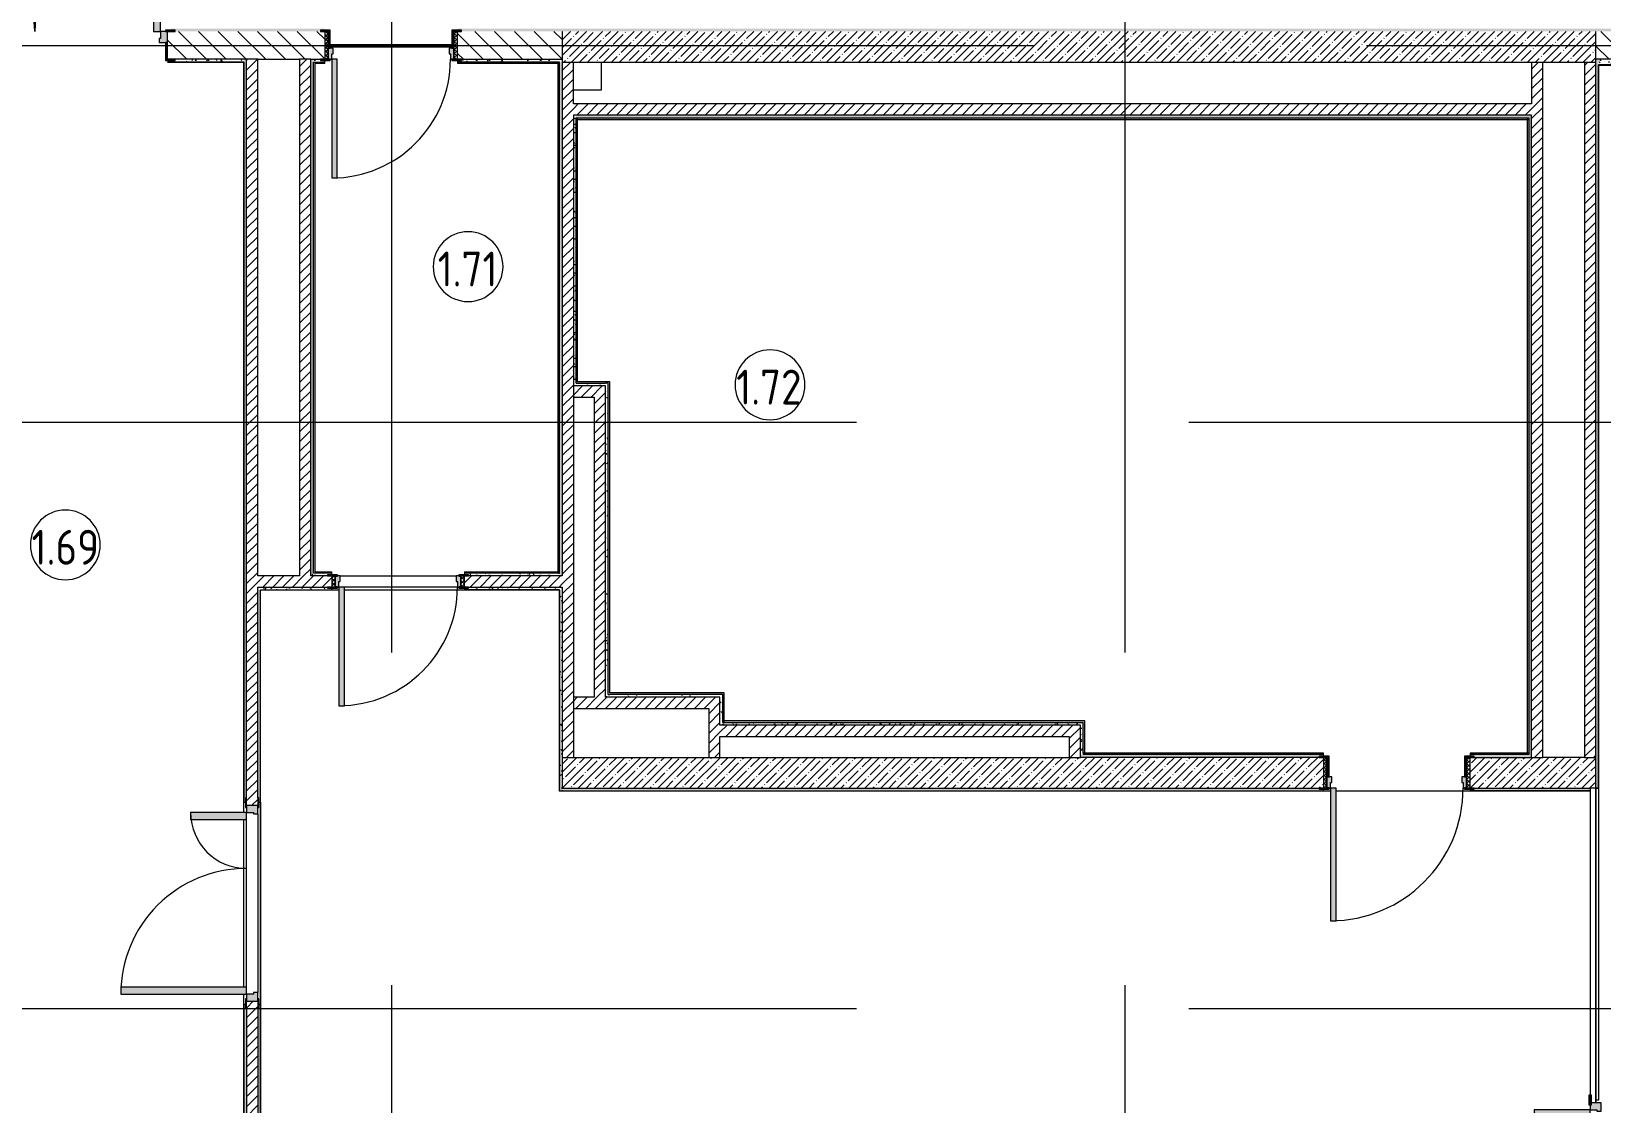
# Model space of a CAD drawing. Header units: millimetres. Extents: x -7229 to 196340, y -8553 to 29000.
# Drawn here: x 158346 to 169588, y 2920 to 10600 of the extents above; entities that cross this region are included whole.
import ezdxf

# ---------------------------------------------------------------- set-up
doc = ezdxf.new("R2010")
doc.units = ezdxf.units.MM
doc.linetypes.add('Осевая', pattern=[15875, 3175, -2381.25, 7937.5, -2381.25])
for name, color, linetype, lineweight in [('A-AREA-IDEN', 7, 'Continuous', 9), ('A-WALL-4', 7, 'Continuous', 13), ('I-WALL-6', 7, 'Continuous', 9), ('Оси-2', 7, 'Осевая', 9)]:
    doc.layers.add(name, color=color, linetype=linetype, lineweight=lineweight)
for name, color, linetype, lineweight, true_color in [('A-DOOR-5', 7, 'Continuous', 9, 0xaaaaaa), ('A-DOOR-6', 7, 'Continuous', 9, 0xe2e2e2), ('A-DOOR-FRAM-4', 7, 'Continuous', 9, 0xe2e2e2), ('A-DOOR-FRAM-5', 7, 'Continuous', 9, 0xaaaaaa), ('A-FLOR-3', 7, 'Continuous', 9, 0xaaaaaa), ('I-WALL-4', 7, 'Continuous', 9, 0x99bbae), ('I-WALL-8', 9, 'Continuous', 9, 0x808080)]:
    doc.layers.add(name, color=color, linetype=linetype, lineweight=lineweight, true_color=true_color)
doc.styles.add('GOST Common', font='GOST_Common.ttf', dxfattribs={"width": 0.9, "height": 250})
pattern_1 = [(45, (50216.3, 0), (-35.35534, 35.35534), [])]
pattern_2 = [(45, (50216.3, 0), (-57.024626, 57.024626), []), (45, (50273.33, 0), (-57.024626, 57.024626), [100.806, -20.161, 3.353, -16.808])]
pattern_3 = [(0, (50216.302, 0), (121.92, 30.48), [10.058, -81.382, 10.058, -81.382, -487.68]), (0, (50216.302, 0), (121.92, 30.48), [-182.88, 10.058, -172.822, 10.058, -81.382, -213.36]), (0, (50216.302, 0), (121.92, 30.48), [-457.2, 10.058, -50.902, 10.058, -142.342]), (120, (50262.022, 15.24), (-87.356454, 90.345817), [10.058, -81.382, 10.058, -81.382, -487.68]), (120, (50262.022, 15.24), (-87.356454, 90.345817), [-182.88, 10.058, -172.822, 10.058, -81.382, -213.36]), (120, (50262.022, 15.24), (-87.356454, 90.345817), [-457.2, 10.058, -50.902, 10.058, -142.342]), (240, (50277.262, 76.2), (-34.563546, -120.825817), [10.058, -81.382, 10.058, -81.382, -487.68]), (240, (50277.262, 76.2), (-34.563546, -120.825817), [-182.88, 10.058, -172.822, 10.058, -81.382, -213.36]), (240, (50277.262, 76.2), (-34.563546, -120.825817), [-457.2, 10.058, -50.902, 10.058, -142.342])]

# ---------------------------------------------------------------- blocks, each defined once
blk = doc.blocks.new('110_Дверь_СКБ_1Ст_Внутренняя1 - Д-8 950x2100h_охрана-V157-План монтажа зашивок 1 этажа в осях 23_1-33 лист 3')
at = {"layer": 'A-DOOR-5'}
h = blk.add_hatch(dxfattribs=at)
h.set_pattern_fill('FP_41', color=256, style=0, pattern_type=2)
h.set_pattern_definition([(135, (1826.41, 164.685), (-14.14214, -14.14214), []), (225, (1826.41, 164.685), (14.14214, -14.14214), [])])
h.paths.add_polyline_path([(487.5, 100), (462.5, 100), (462.5, -100), (487.5, -100), (487.5, 13.7)])
at = {"layer": 'A-DOOR-6'}
h = blk.add_hatch(color=256, dxfattribs=at)
h.paths.add_polyline_path([(-422.5, 100), (-437.5, 100), (-437.5, 20), (-402.5, 20.4), (-402.5, 60), (-412.5, 60), (-412.5, 100)])
h.paths.add_polyline_path([(462.5, 100), (437.5, 100), (437.5, 60), (427.5, 60), (427.5, 20), (462.5, 20)])
at = {"layer": 'A-DOOR-FRAM-4'}
for points in [[(397.5, 950), (397.5, 100), (437.5, 100), (437.5, 950)], [(-442.5, 108), (-492.5, 108), (-492.5, 100), (-422.5, 100), (-422.5, 108), (-437.5, 108)], [(-435, 20), (-437.5, 20), (-437.5, -100), (-422.5, -100), (-422.5, 20)], [(462.5, 108), (447.5, 108), (447.5, 100), (517.5, 100), (517.5, 108), (467.5, 108)], [(447.5, 20), (447.5, -100), (462.5, -100), (462.5, 20)], [(-492.5, -100), (-492.5, -108), (-422.5, -108), (-422.5, -100), (-462.5, -100)], [(487.5, -100), (447.5, -100), (447.5, -108), (517.5, -108), (517.5, -100)]]:
    blk.add_hatch(color=256, dxfattribs=at).paths.add_polyline_path(points)
at = {"layer": 'A-DOOR-FRAM-5'}
h = blk.add_hatch(dxfattribs=at)
h.set_pattern_fill('FP_42', color=256, style=0, pattern_type=2)
h.set_pattern_definition([(45, (-296.384, 164.685), (-14.1421, 14.1421), []), (135, (-296.384, 164.685), (-14.1421, -14.1421), [])])
h.paths.add_polyline_path([(-437.5, 100), (-462.5, 100), (-462.5, -100), (-437.5, -100), (-437.5, 16.5)])
at = {"layer": 'A-DOOR-5'}
for p, q in [((437.5, 950), (397.5, 950)), ((397.5, 950), (397.5, 100)), ((437.5, 100), (437.5, 950)), ((397.5, 100), (437.5, 100))]:
    blk.add_line(p, q, dxfattribs=at)
blk.add_arc((437.5, 100), 850, 90, 180, dxfattribs=at)
at = {"layer": 'A-DOOR-FRAM-5'}
for p, q in [((-422.5, 108), (-492.5, 108)), ((-492.5, 108), (-492.5, 100)), ((-492.5, 100), (-422.5, 100)), ((-437.5, 100), (-462.5, 100)), ((-462.5, 100), (-462.5, -100)), ((-412.5, 100), (-437.5, 100)), ((-437.5, 100), (-437.5, 20)), ((-437.5, -100), (-437.5, 100)), ((-422.5, 100), (-437.5, 100)), ((-437.5, 100), (-437.5, 99)), ((-437.5, 99), (-422.5, 99)), ((-437.5, 20), (-402.5, 20)), ((-422.5, 20), (-437.5, 20)), ((-437.5, 20), (-437.5, -100)), ((-422.5, 100), (-422.5, 108)), ((-422.5, 99), (-422.5, 100)), ((-422.5, -100), (-422.5, 20)), ((-412.5, 60), (-412.5, 100)), ((-402.5, 60), (-412.5, 60)), ((-402.5, 20), (-402.5, 60)), ((437.5, 60), (427.5, 60)), ((427.5, 60), (427.5, 20)), ((427.5, 20), (462.5, 20)), ((437.5, 100), (437.5, 60)), ((462.5, 100), (437.5, 100)), ((517.5, 108), (447.5, 108)), ((447.5, 108), (447.5, 100)), ((462.5, 100), (447.5, 100)), ((447.5, 100), (447.5, 99)), ((447.5, 100), (517.5, 100)), ((447.5, 99), (462.5, 99)), ((462.5, 20), (447.5, 20)), ((447.5, 20), (447.5, -100)), ((462.5, 20), (462.5, 100)), ((487.5, 100), (462.5, 100)), ((462.5, 100), (462.5, -100)), ((462.5, 99), (462.5, 100)), ((462.5, -100), (462.5, 20)), ((487.5, -100), (487.5, 100)), ((517.5, 100), (517.5, 108)), ((-422.5, -100), (-492.5, -100)), ((-492.5, -100), (-492.5, -108)), ((-492.5, -108), (-422.5, -108)), ((-462.5, -100), (-437.5, -100)), ((-437.5, -100), (-422.5, -100)), ((-422.5, -108), (-422.5, -100)), ((447.5, -100), (462.5, -100)), ((517.5, -100), (447.5, -100)), ((447.5, -100), (447.5, -108)), ((447.5, -108), (517.5, -108)), ((462.5, -100), (487.5, -100)), ((517.5, -108), (517.5, -100))]:
    blk.add_line(p, q, dxfattribs=at)
blk = doc.blocks.new('110_Дверь_СКБ_1Ст_Внутренняя1 - Д-8 950x2100h_охрана-32224770-План монтажа зашивок 1 этажа в осях 23_1-33 лист 3')
at = {"layer": 'A-DOOR-5'}
h = blk.add_hatch(dxfattribs=at)
h.set_pattern_fill('FP_93', color=256, style=0, pattern_type=2)
h.set_pattern_definition([(135, (1826.41, 104.685), (-14.14214, -14.14214), []), (225, (1826.41, 104.685), (14.14214, -14.14214), [])])
h.paths.add_polyline_path([(462, 40), (462, -40), (487, -40), (487, 40)])
at = {"layer": 'A-DOOR-6'}
h = blk.add_hatch(color=256, dxfattribs=at)
h.paths.add_polyline_path([(-413, 40), (-438, 39), (-438, -40), (-403, -40), (-403, 0), (-413, 0), (-413, 39)])
h.paths.add_polyline_path([(462, 40), (437, 40), (437, 0), (427, 0), (427, -40), (462, -40)])
at = {"layer": 'A-DOOR-FRAM-4'}
for points in [[(397, 890), (397, 40), (437, 40), (437, 890), (409, 890)], [(-423, 48), (-493, 48), (-493, 40), (-423, 40)], [(462, 48), (447, 48), (447, 40), (517, 40), (517, 48), (467, 48)], [(-463, -40), (-493, -41), (-493, -48), (-423, -48), (-423, -40), (-438, -40)], [(517, -40), (447, -40), (447, -48), (517, -48)]]:
    blk.add_hatch(color=256, dxfattribs=at).paths.add_polyline_path(points)
at = {"layer": 'A-DOOR-FRAM-5'}
h = blk.add_hatch(dxfattribs=at)
h.set_pattern_fill('FP_94', color=256, style=0, pattern_type=2)
h.set_pattern_definition([(45, (-296.384, 104.685), (-14.1421, 14.1421), []), (135, (-296.384, 104.685), (-14.1421, -14.1421), [])])
h.paths.add_polyline_path([(-463, 40), (-463, -40), (-438, -39), (-438, 40)])
at = {"layer": 'A-DOOR-5'}
for p, q in [((437, 890), (397, 890)), ((397, 890), (397, 40)), ((437, 40), (437, 890)), ((397, 40), (437, 40))]:
    blk.add_line(p, q, dxfattribs=at)
blk.add_arc((437, 40), 850, 90, 180, dxfattribs=at)
at = {"layer": 'A-DOOR-FRAM-5'}
for p, q in [((-423, 48), (-493, 48)), ((-493, 48), (-493, 40)), ((-493, 40), (-423, 40)), ((-438, 40), (-463, 40)), ((-463, 40), (-463, -40)), ((-413, 40), (-438, 40)), ((-438, 40), (-438, -40)), ((-438, -40), (-438, 40)), ((-423, 40), (-438, 40)), ((-438, 40), (-438, 39)), ((-438, 39), (-423, 39)), ((-423, 40), (-423, 48)), ((-423, 39), (-423, 40)), ((-413, 0), (-413, 40)), ((-403, 0), (-413, 0)), ((-403, -40), (-403, 0)), ((437, 0), (427, 0)), ((427, 0), (427, -40)), ((437, 40), (437, 0)), ((462, 40), (437, 40)), ((517, 48), (447, 48)), ((447, 48), (447, 40)), ((462, 40), (447, 40)), ((447, 40), (447, 39)), ((447, 40), (517, 40)), ((447, 39), (462, 39)), ((462, -40), (462, 40)), ((487, 40), (462, 40)), ((462, 40), (462, -40)), ((462, 39), (462, 40)), ((487, -40), (487, 40)), ((517, 40), (517, 48)), ((-423, -40), (-493, -40)), ((-493, -40), (-493, -48)), ((-493, -48), (-423, -48)), ((-463, -40), (-438, -40)), ((-423, -39), (-438, -39)), ((-438, -39), (-438, -40)), ((-438, -40), (-403, -40)), ((-438, -40), (-423, -40)), ((-423, -40), (-423, -39)), ((-423, -48), (-423, -40)), ((427, -40), (462, -40)), ((462, -39), (447, -39)), ((447, -39), (447, -40)), ((447, -40), (462, -40)), ((517, -40), (447, -40)), ((447, -40), (447, -48)), ((447, -48), (517, -48)), ((462, -40), (462, -39)), ((462, -40), (487, -40)), ((517, -48), (517, -40))]:
    blk.add_line(p, q, dxfattribs=at)
blk = doc.blocks.new('110_Дверь_СКБ_2Ст - Д-2а_л_ Из коридора на лестницу-32216062-План монтажа зашивок 1 этажа в осях 23_1-33 лист 3')
at = {"layer": 'A-DOOR-6'}
for points in [[(612.5, 100), (662.5, 100), (662.5, 1000), (612.5, 1000), (612.5, 120)], [(-637.5, 100), (-587.5, 100), (-587.5, 500), (-637.5, 500), (-637.5, 120)], [(697.5, -100), (712.5, -100), (712.5, 20), (697.5, 20)]]:
    blk.add_hatch(color=256, dxfattribs=at).paths.add_polyline_path(points)
h = blk.add_hatch(color=256, dxfattribs=at)
h.paths.add_polyline_path([(662.5, 20), (712.5, 20), (712.5, 100), (662.5, 100), (662.5, 50), (652.5, 50), (652.5, 20)])
h.paths.add_polyline_path([(-627.5, 20), (-627.5, 50), (-637.5, 50), (-637.5, 100), (-687.5, 100), (-687.5, 20), (-637.5, 20)])
at = {"layer": 'A-DOOR-FRAM-4'}
for points in [[(-742.5, 100), (-672.5, 100), (-672.5, 108), (-742.5, 108), (-742.5, 100.2)], [(-672.5, -100), (-672.5, 20), (-687.5, 20), (-687.5, -100)], [(722.9, 100), (767.5, 100.5), (767.5, 108), (697.5, 108), (697.5, 100), (712.5, 100)], [(-712.5, -108), (-672.5, -108), (-672.5, -100), (-742.5, -100), (-742.5, -108)], [(737.5, -108), (767.5, -108), (767.5, -100), (697.5, -100), (697.5, -108), (736.7, -108)]]:
    blk.add_hatch(color=256, dxfattribs=at).paths.add_polyline_path(points)
at = {"layer": 'A-DOOR-5'}
for p, q in [((662.5, 1000), (612.5, 1000)), ((612.5, 1000), (612.5, 100)), ((662.5, 100), (662.5, 1000)), ((-637.5, 500), (-637.5, 100)), ((-587.5, 500), (-637.5, 500)), ((-587.5, 100), (-587.5, 500)), ((-637.5, 100), (-587.5, 100)), ((612.5, 100), (662.5, 100))]:
    blk.add_line(p, q, dxfattribs=at)
for centre, radius, start, end in [((662.5, 100), 900, 90, 180), ((-637.5, 100), 400, 360, 90)]:
    blk.add_arc(centre, radius, start, end, dxfattribs=at)
at = {"layer": 'A-DOOR-FRAM-5'}
for p, q in [((-672.5, 108), (-742.5, 108)), ((-742.5, 108), (-742.5, 100)), ((-742.5, 100), (-672.5, 100)), ((-637.5, 100), (-687.5, 100)), ((-687.5, 100), (-687.5, 20)), ((-687.5, 20), (-627.5, 20)), ((-672.5, 20), (-687.5, 20)), ((-687.5, 20), (-687.5, -100)), ((-672.5, 100), (-672.5, 108)), ((-672.5, -100), (-672.5, 20)), ((-637.5, 50), (-637.5, 100)), ((-627.5, 50), (-637.5, 50)), ((-627.5, 20), (-627.5, 50)), ((662.5, 50), (652.5, 50)), ((652.5, 50), (652.5, 20)), ((652.5, 20), (712.5, 20)), ((662.5, 100), (662.5, 50)), ((712.5, 100), (662.5, 100)), ((767.5, 108), (697.5, 108)), ((697.5, 108), (697.5, 100)), ((697.5, 100), (767.5, 100)), ((712.5, 20), (697.5, 20)), ((697.5, 20), (697.5, -100)), ((712.5, 20), (712.5, 100)), ((712.5, -100), (712.5, 20)), ((767.5, 100), (767.5, 108)), ((-672.5, -100), (-742.5, -100)), ((-742.5, -100), (-742.5, -108)), ((-742.5, -108), (-672.5, -108)), ((-687.5, -100), (-672.5, -100)), ((-672.5, -108), (-672.5, -100)), ((697.5, -100), (712.5, -100)), ((767.5, -100), (697.5, -100)), ((697.5, -100), (697.5, -108)), ((697.5, -108), (767.5, -108)), ((767.5, -108), (767.5, -100))]:
    blk.add_line(p, q, dxfattribs=at)
blk = doc.blocks.new('110_Дверь_СКБ_2Ст - Д-5_п_ Из игровой в коридор-32215844-План монтажа зашивок 1 этажа в осях 23_1-33 лист 3')
at = {"layer": 'A-DOOR-6'}
for points in [[(-638, 54), (-638, 40), (-588, 40), (-588, 940), (-638, 940), (-638, 60)], [(612, 60), (612, 40), (662, 40), (662, 440), (612, 440)]]:
    blk.add_hatch(color=256, dxfattribs=at).paths.add_polyline_path(points)
h = blk.add_hatch(color=256, dxfattribs=at)
h.paths.add_polyline_path([(-688, 40), (-688, -40), (-628, -40), (-628, -10), (-638, -10), (-638, 40)])
h.paths.add_polyline_path([(652, -10), (652, -40), (712, -40), (712, 40), (662, 40), (662, -10)])
at = {"layer": 'A-DOOR-FRAM-4'}
for points in [[(-742, 40), (-672, 40), (-672, 48), (-742, 48), (-742, 40)], [(698, 40), (768, 40), (768, 48), (698, 48), (698, 41)], [(-742, -48), (-672, -48), (-672, -40), (-742, -40)], [(698, -48), (698, -48), (768, -48), (768, -40), (698, -40)]]:
    blk.add_hatch(color=256, dxfattribs=at).paths.add_polyline_path(points)
at = {"layer": 'A-DOOR-5'}
for p, q in [((-638, 940), (-638, 40)), ((-588, 940), (-638, 940)), ((-588, 40), (-588, 940)), ((662, 440), (612, 440)), ((612, 440), (612, 40)), ((662, 40), (662, 440)), ((-638, 40), (-588, 40)), ((612, 40), (662, 40))]:
    blk.add_line(p, q, dxfattribs=at)
for centre, radius, start, end in [((-638, 40), 900, 0, 90), ((662, 40), 400, 90, 180)]:
    blk.add_arc(centre, radius, start, end, dxfattribs=at)
at = {"layer": 'A-DOOR-FRAM-5'}
for p, q in [((-672, 48), (-742, 48)), ((-742, 48), (-742, 40)), ((-742, 40), (-672, 40)), ((-638, 40), (-688, 40)), ((-688, 40), (-688, -40)), ((-672, 40), (-672, 48)), ((-638, -10), (-638, 40)), ((662, 40), (662, -10)), ((712, 40), (662, 40)), ((768, 48), (698, 48)), ((698, 48), (698, 40)), ((698, 40), (768, 40)), ((712, -40), (712, 40)), ((768, 40), (768, 48)), ((-672, -40), (-742, -40)), ((-742, -40), (-742, -48)), ((-742, -48), (-672, -48)), ((-688, -40), (-628, -40)), ((-672, -39), (-688, -39)), ((-688, -39), (-688, -40)), ((-688, -40), (-672, -40)), ((-672, -40), (-672, -39)), ((-672, -48), (-672, -40)), ((-628, -10), (-638, -10)), ((-628, -40), (-628, -10)), ((662, -10), (652, -10)), ((652, -10), (652, -40)), ((652, -40), (712, -40)), ((712, -39), (698, -39)), ((698, -39), (698, -40)), ((698, -40), (712, -40)), ((768, -40), (698, -40)), ((698, -40), (698, -48)), ((698, -48), (768, -48)), ((712, -40), (712, -39)), ((768, -48), (768, -40))]:
    blk.add_line(p, q, dxfattribs=at)
blk = doc.blocks.new('110_Дверь_СКБ_2Ст - Д-5_п__в составе перегородки _не входит в спец__-32680960-План монтажа зашивок 1 этажа в осях 23_1-33 лист 3')
at = {"layer": 'A-DOOR-6'}
for points in [[(-638, 901), (-638, 0), (-588, 0), (-588, 901)], [(612, 401), (612, 0), (662, 0), (662, 401)]]:
    blk.add_hatch(color=256, dxfattribs=at).paths.add_polyline_path(points)
h = blk.add_hatch(color=256, dxfattribs=at)
h.paths.add_polyline_path([(-688, -20), (-688, -79), (-628, -79), (-628, -49), (-638, -49), (-638, 0), (-688, 0)])
h.paths.add_polyline_path([(652, -79), (712, -79), (712, 0), (662, 0), (662, -49), (652, -49)])
at = {"layer": 'A-DOOR-FRAM-4'}
for points in [[(-742, 3), (-742, 0), (-672, 0), (-672, 8), (-742, 8)], [(698, 0), (768, 1), (768, 8), (698, 8)], [(-742, -1), (-742, -9), (-688, -9), (-688, -1)], [(712, -9), (768, -9), (768, -1), (712, -1)]]:
    blk.add_hatch(color=256, dxfattribs=at).paths.add_polyline_path(points)
at = {"layer": 'A-DOOR-5'}
for p, q in [((-638, 901), (-638, 0)), ((-588, 901), (-638, 901)), ((-588, 0), (-588, 901)), ((662, 401), (612, 401)), ((612, 401), (612, 0)), ((662, 0), (662, 401)), ((-638, 0), (-588, 0)), ((612, 0), (662, 0))]:
    blk.add_line(p, q, dxfattribs=at)
for centre, radius, start, end in [((-638, 0), 900, 0, 90), ((662, 0), 400, 90, 180)]:
    blk.add_arc(centre, radius, start, end, dxfattribs=at)
at = {"layer": 'A-DOOR-FRAM-5'}
for p, q in [((-672, 8), (-742, 8)), ((-742, 8), (-742, 0)), ((-742, 0), (-672, 0)), ((-638, 0), (-688, 0)), ((-688, 0), (-688, -79)), ((-672, 0), (-688, 0)), ((-688, 0), (-688, -1)), ((-672, 0), (-672, 8)), ((-672, -1), (-672, 0)), ((-638, -49), (-638, 0)), ((662, 0), (662, -49)), ((712, 0), (662, 0)), ((768, 8), (698, 8)), ((698, 8), (698, 0)), ((712, 0), (698, 0)), ((698, 0), (698, -1)), ((698, 0), (768, 0)), ((712, -79), (712, 0)), ((712, -1), (712, 0)), ((768, 0), (768, 8)), ((-672, -1), (-742, -1)), ((-742, -1), (-742, -9)), ((-742, -9), (-672, -9)), ((-688, -79), (-628, -79)), ((-688, -1), (-672, -1)), ((-672, -9), (-672, -1)), ((-628, -49), (-638, -49)), ((-628, -79), (-628, -49)), ((662, -49), (652, -49)), ((652, -49), (652, -79)), ((652, -79), (712, -79)), ((698, -1), (712, -1)), ((768, -1), (698, -1)), ((698, -1), (698, -9)), ((698, -9), (768, -9)), ((768, -9), (768, -1))]:
    blk.add_line(p, q, dxfattribs=at)
blk = doc.blocks.new('110_Дверь_СКБ_1Ст_Внутренняя1 - Д-7а_л__950x2100h_Туалет-V179-План монтажа зашивок 1 этажа в осях 23_1-33 лист 3')
at = {"layer": 'A-DOOR-5'}
h = blk.add_hatch(dxfattribs=at)
h.set_pattern_fill('FP_145', color=256, style=0, pattern_type=2)
h.set_pattern_definition([(135, (1776.41, 174.685), (-14.14214, -14.14214), []), (225, (1776.41, 174.685), (14.14214, -14.14214), [])])
h.paths.add_polyline_path([(537, 110), (512, 110), (512, -110), (537, -110)])
at = {"layer": 'A-DOOR-6'}
h = blk.add_hatch(color=256, dxfattribs=at)
h.paths.add_polyline_path([(-463, 110), (-488, 110), (-488, 30), (-453, 30), (-453, 70), (-463, 70)])
h.paths.add_polyline_path([(512, 110), (487, 110), (487, 70), (477, 70), (477, 30), (512, 30), (512, 110)])
at = {"layer": 'A-DOOR-FRAM-4'}
for points in [[(447, 1060), (447, 110), (487, 110), (487, 1060)], [(-473, 118), (-543, 118), (-543, 110), (-473, 110)], [(512, 118), (497, 118), (497, 110), (567, 110), (567, 118), (517, 118)], [(-488, 30), (-488, -110), (-473, -110), (-473, 30), (-483, 30)], [(497, 30), (497, -110), (512, -110), (512, 30)], [(-513, -110), (-543, -110), (-543, -118), (-473, -118), (-473, -110), (-488, -110)], [(497, -110), (497, -118), (567, -118), (567, -110), (512, -110)]]:
    blk.add_hatch(color=256, dxfattribs=at).paths.add_polyline_path(points)
at = {"layer": 'A-DOOR-FRAM-5'}
h = blk.add_hatch(dxfattribs=at)
h.set_pattern_fill('FP_146', color=256, style=0, pattern_type=2)
h.set_pattern_definition([(45, (-346.384, 174.685), (-14.1421, 14.1421), []), (135, (-346.384, 174.685), (-14.1421, -14.1421), [])])
h.paths.add_polyline_path([(-513, 110), (-513, -110), (-488, -110), (-488, 110)])
at = {"layer": 'A-DOOR-5'}
for p, q in [((447, 1060), (447, 110)), ((487, 1060), (447, 1060)), ((487, 110), (487, 1060)), ((447, 110), (487, 110))]:
    blk.add_line(p, q, dxfattribs=at)
blk.add_arc((487, 110), 950, 90, 180, dxfattribs=at)
at = {"layer": 'A-DOOR-FRAM-5'}
for p, q in [((-473, 118), (-543, 118)), ((-543, 118), (-543, 110)), ((-473, 110), (-473, 118)), ((567, 118), (497, 118)), ((497, 118), (497, 110)), ((567, 110), (567, 118)), ((-543, 110), (-473, 110)), ((-488, 110), (-513, 110)), ((-513, 110), (-513, -110)), ((-463, 110), (-488, 110)), ((-488, 110), (-488, 30)), ((-488, -110), (-488, 110)), ((-473, 110), (-488, 110)), ((-488, 110), (-488, 109)), ((-488, 109), (-473, 109)), ((-488, 30), (-453, 30)), ((-473, 30), (-488, 30)), ((-488, 30), (-488, -110)), ((-473, 109), (-473, 110)), ((-473, -110), (-473, 30)), ((-463, 70), (-463, 110)), ((-453, 70), (-463, 70)), ((-453, 30), (-453, 70)), ((487, 70), (477, 70)), ((477, 70), (477, 30)), ((477, 30), (512, 30)), ((487, 110), (487, 70)), ((512, 110), (487, 110)), ((512, 110), (497, 110)), ((497, 110), (497, 109)), ((497, 110), (567, 110)), ((497, 109), (512, 109)), ((512, 30), (497, 30)), ((497, 30), (497, -110)), ((512, 30), (512, 110)), ((537, 110), (512, 110)), ((512, 110), (512, -110)), ((512, 109), (512, 110)), ((512, -110), (512, 30)), ((537, -110), (537, 110)), ((-473, -110), (-543, -110)), ((-543, -110), (-543, -118)), ((-513, -110), (-488, -110)), ((-488, -110), (-473, -110)), ((-473, -118), (-473, -110)), ((497, -110), (512, -110)), ((567, -110), (497, -110)), ((497, -110), (497, -118)), ((512, -110), (537, -110)), ((567, -118), (567, -110)), ((-543, -118), (-473, -118)), ((497, -118), (567, -118))]:
    blk.add_line(p, q, dxfattribs=at)
blk = doc.blocks.new('Марка_Помещения - Номер-25198446-План монтажа зашивок 1 этажа в осях 23_1-33 лист 3')
at = {"layer": 'A-AREA-IDEN'}
for start, end in [(360, 180), (180, 360)]:
    blk.add_arc((0, 0), 2.5, start, end, dxfattribs=at)

msp = doc.modelspace()

# ---------------------------------------------------------------- hatches: boundary and pattern name
at = {"layer": 'I-WALL-4'}
for points in [[(166687.1, 9969), (169066.3, 9969), (169066.3, 9980), (162246.3, 9980), (162246.3, 9969), (164027.9, 9969)], [(162257.3, 8080), (162257.3, 9969), (162246.3, 9969), (162246.3, 8080)], [(169055.3, 5420), (169066.3, 5431), (169065.3, 9969), (169055.3, 9969), (169055.3, 5431)], [(162456.3, 8080), (162487.3, 8080), (162487.3, 8091), (162257.3, 8091), (162257.3, 8080), (162426.3, 8080)], [(162476.3, 5850), (162487.3, 5850), (162487.3, 8080), (162476.3, 8080), (162476.3, 5850.3)], [(162487.3, 5850), (163307.3, 5850), (163307.3, 5861), (162487.3, 5861)], [(163307.3, 5661), (163307.3, 5850), (163296.3, 5850), (163296.3, 5661)], [(165876.3, 5650), (165887.3, 5650), (165887.3, 5661), (163296.3, 5661), (163296.3, 5650), (165856.3, 5650)], [(165876.3, 5431), (165887.3, 5431), (165887.3, 5650), (165876.3, 5650), (165876.3, 5630)]]:
    msp.add_hatch(color=256, dxfattribs=at).paths.add_polyline_path(points)
h = msp.add_hatch(color=256, dxfattribs=at)
h.paths.add_polyline_path([(166176.3, 5420), (167596.3, 5420), (167596.3, 5431), (165876.3, 5431), (165876.3, 5420), (165887.3, 5420)])
h.paths.add_polyline_path([(169055.3, 5420), (169066.3, 5420.5), (169066.3, 5431)])
h.paths.add_polyline_path([(168646.3, 5420), (169055.3, 5420), (169055.3, 5431), (168646.3, 5431)])
at = {"layer": 'I-WALL-6'}
h = msp.add_hatch(dxfattribs=at)
h.set_pattern_fill('FP_143', color=256, style=0, pattern_type=2)
h.set_pattern_definition([(135, (50216.3, 0), (-70.71068, -70.71068), [])])
h.paths.add_polyline_path([(170576.3, 10400), (171426.3, 10400), (171426.3, 10600), (169546.3, 10600), (169546.3, 10400), (169566.3, 10400)])
h.paths.add_polyline_path([(161446.3, 10400), (162146.3, 10400), (162146.3, 10600), (161396.3, 10600), (161396.3, 10400), (161426.3, 10400)])
h.paths.add_polyline_path([(160266.3, 10400), (160446.3, 10400), (160446.3, 10600), (159321.3, 10600), (159321.3, 10400), (160039.3, 10400)])
h.paths.add_polyline_path([(157586.4, 10400), (157921.3, 10400), (157921.3, 10600), (157566.3, 10600), (157566.3, 10400), (157586.3, 10400)])
h = msp.add_hatch(dxfattribs=at)
h.set_pattern_fill('FP_141', color=256, style=0, pattern_type=2)
h.set_pattern_definition(pattern_2)
h.paths.add_polyline_path([(169166.3, 10380), (169546.3, 10380), (169546.3, 10600), (162146.3, 10600), (162146.3, 10380), (169086.3, 10380)])
h = msp.add_hatch(dxfattribs=at)
h.set_pattern_fill('FP_142', color=256, style=0, pattern_type=2)
h.set_pattern_definition(pattern_1)
h.paths.add_polyline_path([(159939.3, 125), (159966.3, 125), (159965.3, 3655), (159886.3, 3655), (159886.3, 125)])
h.paths.add_polyline_path([(159936.3, 5055), (159966.3, 5055), (159966.3, 10400), (159886.3, 10400), (159886.3, 5055)])
h = msp.add_hatch(dxfattribs=at)
h.set_pattern_fill('FP_142', color=256, style=0, pattern_type=2)
h.set_pattern_definition(pattern_1)
h.paths.add_polyline_path([(160346.3, 6700), (160346.3, 10400), (160266.3, 10400), (160266.3, 6700)])
h = msp.add_hatch(dxfattribs=at)
h.set_pattern_fill('FP_142', color=256, style=0, pattern_type=2)
h.set_pattern_definition(pattern_1)
h.paths.add_polyline_path([(162226.3, 5400), (162226.3, 10380), (162146.3, 10380), (162146.3, 5400)])
h = msp.add_hatch(dxfattribs=at)
h.set_pattern_fill('FP_142', color=256, style=0, pattern_type=2)
h.set_pattern_definition(pattern_1)
h.paths.add_polyline_path([(169166.3, 5400), (169166.3, 10380), (169086.3, 10380), (169086.3, 5400)])
h = msp.add_hatch(dxfattribs=at)
h.set_pattern_fill('FP_142', color=256, style=0, pattern_type=2)
h.set_pattern_definition(pattern_1)
h.paths.add_polyline_path([(169506.3, 5400), (169546.3, 5400), (169546.3, 10380), (169466.3, 10380), (169466.3, 5400)])
h = msp.add_hatch(dxfattribs=at)
h.set_pattern_fill('FP_142', color=256, style=0, pattern_type=2)
h.set_pattern_definition(pattern_1)
h.paths.add_polyline_path([(167596.3, 10000), (169086.3, 10000), (169086.3, 10080), (162226.3, 10080), (162226.3, 10000), (166687.1, 10000)])
h = msp.add_hatch(dxfattribs=at)
h.set_pattern_fill('FP_142', color=256, style=0, pattern_type=2)
h.set_pattern_definition(pattern_1)
h.paths.add_polyline_path([(162376.3, 7980), (162456.3, 7980), (162456.3, 8060), (162226.3, 8060), (162226.3, 7980), (162246.3, 7980)])
h = msp.add_hatch(dxfattribs=at)
h.set_pattern_fill('FP_142', color=256, style=0, pattern_type=2)
h.set_pattern_definition(pattern_1)
h.paths.add_polyline_path([(162456.3, 5830), (162456.3, 7980), (162376.3, 7980), (162376.3, 5830), (162382.7, 5830)])
h = msp.add_hatch(dxfattribs=at)
h.set_pattern_fill('FP_142', color=256, style=0, pattern_type=2)
h.set_pattern_definition(pattern_1)
h.paths.add_polyline_path([(160446.3, 6620), (160496.3, 6620), (160496.3, 6700), (159966.3, 6700), (159966.3, 6620), (160366.3, 6620)])
h.paths.add_polyline_path([(161446.3, 6620), (162146.3, 6620), (162146.3, 6700), (161446.3, 6700)])
h = msp.add_hatch(dxfattribs=at)
h.set_pattern_fill('FP_142', color=256, style=0, pattern_type=2)
h.set_pattern_definition(pattern_1)
h.paths.add_polyline_path([(163196.3, 5750), (163196.3, 5830), (162226.3, 5830), (162226.3, 5750), (162698.4, 5750)])
h = msp.add_hatch(dxfattribs=at)
h.set_pattern_fill('FP_142', color=256, style=0, pattern_type=2)
h.set_pattern_definition(pattern_1)
h.paths.add_polyline_path([(163196.3, 5400), (163276.3, 5400), (163276.3, 5830), (163196.3, 5830), (163196.3, 5630)])
h = msp.add_hatch(dxfattribs=at)
h.set_pattern_fill('FP_142', color=256, style=0, pattern_type=2)
h.set_pattern_definition(pattern_1)
h.paths.add_polyline_path([(164027.9, 5550), (165776.3, 5550), (165776.3, 5630), (163276.3, 5630), (163276.3, 5550), (163296.3, 5550)])
h = msp.add_hatch(dxfattribs=at)
h.set_pattern_fill('FP_142', color=256, style=0, pattern_type=2)
h.set_pattern_definition(pattern_1)
h.paths.add_polyline_path([(165856.3, 5400), (165856.3, 5630), (165776.3, 5630), (165776.3, 5400)])
h = msp.add_hatch(dxfattribs=at)
h.set_pattern_fill('FP_141', color=256, style=0, pattern_type=2)
h.set_pattern_definition(pattern_2)
h.paths.add_polyline_path([(169506.3, 5180), (169546.3, 5180), (169546.3, 5400), (168646.3, 5400), (168646.3, 5180), (169466.3, 5180)])
h.paths.add_polyline_path([(162661.3, 5180), (167596.3, 5180), (167596.3, 5400), (162146.3, 5400), (162146.3, 5180), (162154.3, 5180)])
at = {"layer": 'I-WALL-8'}
h = msp.add_hatch(dxfattribs=at)
h.set_pattern_fill('FP_184', color=256, style=0, pattern_type=2)
h.set_pattern_definition(pattern_3)
h.paths.add_polyline_path([(168161.1, 10600), (171406.3, 10600), (171406.2, 10620), (161396.3, 10620), (161396.3, 10608), (161426.3, 10608), (161426.3, 10600), (167596.3, 10600)])
h.paths.add_polyline_path([(159376.3, 10600), (160416.3, 10600), (160416.3, 10608), (160446.3, 10608), (160446.3, 10620), (159346.3, 10620), (159346.3, 10608), (159376.3, 10608), (159376.3, 10600.5)])
h.paths.add_polyline_path([(157566.3, 10600), (157866.3, 10600.2), (157866.3, 10608), (157896.3, 10608), (157896.3, 10620), (155311.3, 10620), (155311.3, 10608), (155341.3, 10608), (155341.3, 10600), (157380.1, 10600)])
h.paths.add_polyline_path([(152061.9, 10600), (153831.3, 10600.2), (153831.3, 10608), (153861.3, 10608), (153861.3, 10620), (151025.3, 10620), (151025.3, 10600), (151846.3, 10600)])
h = msp.add_hatch(dxfattribs=at)
h.set_pattern_fill('FP_184', color=256, style=0, pattern_type=2)
h.set_pattern_definition(pattern_3)
h.paths.add_polyline_path([(159865.3, 10380), (159866.3, 10380), (159866.2, 10400), (159376.3, 10398.8), (159376.3, 10392), (159346.3, 10392), (159346.3, 10380), (159376.3, 10380)])
h.paths.add_polyline_path([(157896.3, 10380), (157896.3, 10392), (157866.3, 10392), (157866.3, 10400), (157566.3, 10400), (157566.3, 10380), (157866.3, 10380)])
h = msp.add_hatch(dxfattribs=at)
h.set_pattern_fill('FP_184', color=256, style=0, pattern_type=2)
h.set_pattern_definition(pattern_3)
h.paths.add_polyline_path([(159866.3, 2480), (159886.3, 2480), (159885.8, 3600), (159878.3, 3600), (159878.3, 3630), (159866.3, 3630), (159866.3, 2481)])
h.paths.add_polyline_path([(159878.3, 5080), (159878.3, 5110), (159886.3, 5110), (159886.3, 10400), (159866.3, 10400), (159866.3, 5080)])
h = msp.add_hatch(dxfattribs=at)
h.set_pattern_fill('FP_184', color=256, style=0, pattern_type=2)
h.set_pattern_definition(pattern_3)
h.paths.add_polyline_path([(160366.3, 6720), (160366.3, 10400), (160346.3, 10400), (160346.3, 6720)])
h = msp.add_hatch(dxfattribs=at)
h.set_pattern_fill('FP_184', color=256, style=0, pattern_type=2)
h.set_pattern_definition(pattern_3)
h.paths.add_polyline_path([(162146.3, 10380), (162146.3, 10400), (161426.3, 10399.2), (161426.3, 10392), (161396.3, 10392), (161396.3, 10380), (162126.3, 10380)])
h.paths.add_polyline_path([(160446.3, 10380), (160446.3, 10392), (160416.3, 10392.5), (160416.3, 10400), (160366.3, 10400), (160366.3, 10380), (160416.3, 10380)])
h = msp.add_hatch(dxfattribs=at)
h.set_pattern_fill('FP_184', color=256, style=0, pattern_type=2)
h.set_pattern_definition(pattern_3)
h.paths.add_polyline_path([(162146.3, 6700), (162146.3, 10380), (162126.3, 10379.9), (162126.3, 6700)])
h = msp.add_hatch(dxfattribs=at)
h.set_pattern_fill('FP_184', color=256, style=0, pattern_type=2)
h.set_pattern_definition(pattern_3)
h.paths.add_polyline_path([(169566.3, 5180), (169566.3, 10400), (169546.3, 10400), (169546.3, 5180)])
h = msp.add_hatch(dxfattribs=at)
h.set_pattern_fill('FP_184', color=256, style=0, pattern_type=2)
h.set_pattern_definition(pattern_3)
h.paths.add_polyline_path([(170576.3, 10360), (171426.3, 10360), (171426.3, 10400), (169566.3, 10400), (169567.3, 10360), (169591.3, 10360)])
h = msp.add_hatch(dxfattribs=at)
h.set_pattern_fill('FP_184', color=256, style=0, pattern_type=2)
h.set_pattern_definition(pattern_3)
h.paths.add_polyline_path([(162246.3, 8080), (162246.3, 10000), (162226.3, 10000), (162226.3, 8080)])
h = msp.add_hatch(dxfattribs=at)
h.set_pattern_fill('FP_184', color=256, style=0, pattern_type=2)
h.set_pattern_definition(pattern_3)
h.paths.add_polyline_path([(162698.4, 9980), (169086.3, 9980), (169086.3, 10000), (162246.3, 10000), (162246.4, 9980), (162677.9, 9980)])
h = msp.add_hatch(dxfattribs=at)
h.set_pattern_fill('FP_184', color=256, style=0, pattern_type=2)
h.set_pattern_definition(pattern_3)
h.paths.add_polyline_path([(169066.3, 5420), (169086.3, 5420), (169086.3, 9980), (169066.3, 9980), (169066.3, 5420.5)])
h = msp.add_hatch(dxfattribs=at)
h.set_pattern_fill('FP_184', color=256, style=0, pattern_type=2)
h.set_pattern_definition(pattern_3)
h.paths.add_polyline_path([(162426.3, 8060), (162456.3, 8060), (162456.3, 8080), (162226.3, 8080), (162226.3, 8060), (162376.3, 8060)])
h = msp.add_hatch(dxfattribs=at)
h.set_pattern_fill('FP_184', color=256, style=0, pattern_type=2)
h.set_pattern_definition(pattern_3)
h.paths.add_polyline_path([(162456.3, 5850), (162476.3, 5850.3), (162476.3, 8080), (162456.3, 8080), (162456.3, 6032.5)])
h = msp.add_hatch(dxfattribs=at)
h.set_pattern_fill('FP_184', color=256, style=0, pattern_type=2)
h.set_pattern_definition(pattern_3)
h.paths.add_polyline_path([(160466.3, 6700), (160466.3, 6708), (160496.3, 6708), (160496.3, 6720), (160346.3, 6720), (160346.3, 6700), (160446.3, 6700)])
h.paths.add_polyline_path([(162126.2, 6700), (162126.3, 6700), (162126.3, 6720), (161446.3, 6720), (161446.3, 6708), (161476.3, 6708), (161476.3, 6700), (161479.1, 6700)])
h = msp.add_hatch(dxfattribs=at)
h.set_pattern_fill('FP_184', color=256, style=0, pattern_type=2)
h.set_pattern_definition(pattern_3)
h.paths.add_polyline_path([(162146.3, 6600), (162146.3, 6620), (161476.3, 6619.1), (161476.3, 6612), (161446.3, 6612), (161446.3, 6600), (162126.3, 6600)])
h.paths.add_polyline_path([(159986.3, 6600), (160496.3, 6600), (160496.3, 6612), (160466.3, 6612), (160466.3, 6620), (159966.3, 6620), (159966.3, 6600)])
h = msp.add_hatch(dxfattribs=at)
h.set_pattern_fill('FP_184', color=256, style=0, pattern_type=2)
h.set_pattern_definition(pattern_3)
h.paths.add_polyline_path([(159966.3, 150), (159986.3, 170), (159986.3, 3630), (159974.3, 3630), (159974.3, 3600), (159966.3, 3600), (159966.3, 170)])
h.paths.add_polyline_path([(159986.3, 5080), (159986.3, 6600), (159966.3, 6600), (159966.3, 5110), (159974.3, 5110), (159974.3, 5080)])
h = msp.add_hatch(dxfattribs=at)
h.set_pattern_fill('FP_184', color=256, style=0, pattern_type=2)
h.set_pattern_definition(pattern_3)
h.paths.add_polyline_path([(162126.3, 5160), (162146.3, 5160.7), (162146.3, 6600), (162126.3, 6600), (162126.3, 5180)])
h = msp.add_hatch(dxfattribs=at)
h.set_pattern_fill('FP_184', color=256, style=0, pattern_type=2)
h.set_pattern_definition(pattern_3)
h.paths.add_polyline_path([(162698.4, 5830), (163276.3, 5830), (163276.3, 5850), (162456.3, 5850), (162456.3, 5830), (162476.3, 5830)])
h = msp.add_hatch(dxfattribs=at)
h.set_pattern_fill('FP_184', color=256, style=0, pattern_type=2)
h.set_pattern_definition(pattern_3)
h.paths.add_polyline_path([(163276.3, 5650), (163296.3, 5650.1), (163296.3, 5850), (163276.3, 5850), (163276.3, 5650.2)])
h = msp.add_hatch(dxfattribs=at)
h.set_pattern_fill('FP_184', color=256, style=0, pattern_type=2)
h.set_pattern_definition(pattern_3)
h.paths.add_polyline_path([(165856.3, 5630), (165856.3, 5650), (163276.3, 5650), (163276.3, 5630), (165776.3, 5630)])
h = msp.add_hatch(dxfattribs=at)
h.set_pattern_fill('FP_184', color=256, style=0, pattern_type=2)
h.set_pattern_definition(pattern_3)
h.paths.add_polyline_path([(165856.3, 5420), (165876.3, 5420.1), (165876.3, 5650), (165856.3, 5650), (165856.3, 5420.4)])
h = msp.add_hatch(dxfattribs=at)
h.set_pattern_fill('FP_184', color=256, style=0, pattern_type=2)
h.set_pattern_definition(pattern_3)
h.paths.add_polyline_path([(168676.3, 5400), (169086.3, 5400), (169086.3, 5420), (168646.3, 5420), (168646.3, 5408), (168676.3, 5408), (168676.3, 5401.5)])
h.paths.add_polyline_path([(166176.3, 5400), (167566.3, 5400.4), (167566.3, 5408), (167596.3, 5408), (167596.3, 5420), (165856.3, 5420), (165856.3, 5400), (165876.3, 5400)])
h = msp.add_hatch(dxfattribs=at)
h.set_pattern_fill('FP_184', color=256, style=0, pattern_type=2)
h.set_pattern_definition(pattern_3)
h.paths.add_polyline_path([(169505.3, 5160), (169506.3, 5160), (169506.3, 5180), (168676.3, 5179.3), (168676.3, 5172), (168646.3, 5172), (168646.3, 5160), (169466.3, 5160)])
h.paths.add_polyline_path([(162698.4, 5160), (167596.3, 5160), (167596.3, 5172), (167566.3, 5172), (167566.3, 5180), (162146.3, 5180), (162146.3, 5160)])

# ---------------------------------------------------------------- linework, layer by layer
at = {"layer": 'A-FLOR-3'}
for p, q in [((160486.3, 10506.3), (161356.3, 10506.3)), ((161356.3, 10486.3), (160486.3, 10486.3)), ((162426.3, 10380), (162426.3, 10180)), ((162426.3, 10180), (162226.3, 10180)), ((160496.3, 6600), (160546.3, 6600)), ((160586.3, 6600), (161446.3, 6600)), ((169566.3, 5180), (169566.3, 2945)), ((167596.3, 5160), (167646.3, 5160)), ((167686.3, 5160), (168646.3, 5160)), ((159865.3, 4955), (159865.3, 3755)), ((159866.3, 3755), (159866.3, 4955)), ((159866.3, 3630), (159866.3, 3705)), ((169566.3, 2945), (169546.3, 2945))]:
    msp.add_line(p, q, dxfattribs=at)
at = {"layer": 'A-WALL-4'}
for p, q in [((162146.3, 10600), (162146.3, 10400)), ((169546.3, 10400), (169546.3, 10600)), ((159866.3, 10380), (159865.3, 10380)), ((159966.3, 10400), (159886.3, 10400)), ((160346.3, 10400), (160266.3, 10400)), ((160366.3, 10400), (160416.3, 10400)), ((161426.3, 10400), (162146.3, 10400)), ((169566.3, 5180), (169566.3, 10360)), ((171426.3, 10360), (169566.3, 10360)), ((162246.3, 8080), (162246.3, 9980)), ((162246.3, 9980), (169066.3, 9980)), ((169066.3, 9980), (169066.3, 9969)), ((162246.3, 8080), (162456.3, 8080)), ((162476.3, 5850), (162476.3, 8080)), ((159986.3, 5080), (159986.3, 6600)), ((159987.3, 6600), (159986.3, 6600)), ((162126.3, 6600), (161446.3, 6600)), ((162126.3, 6600), (162126.3, 5160)), ((162476.3, 5850), (162487.3, 5850)), ((163296.3, 5650), (163296.3, 5850)), ((163296.3, 5650), (163307.3, 5650)), ((162146.3, 5400), (162226.3, 5400)), ((167566.3, 5400), (165856.3, 5400)), ((165876.3, 5431), (165876.3, 5420)), ((167596.3, 5420), (165876.3, 5420)), ((169066.3, 5420), (168646.3, 5420)), ((168676.3, 5400), (169166.3, 5400)), ((169066.3, 5431), (169066.3, 5420)), ((169466.3, 5400), (169546.3, 5400)), ((169546.3, 5180), (169506.3, 5180)), ((169546.3, 5180), (169546.3, 2925)), ((169566.3, 5180), (169567.3, 5180)), ((169506.3, 5160), (168646.3, 5160)), ((169506.3, 5160), (169506.3, 2980)), ((159866.3, 3630), (159866.3, 2480)), ((159886.3, 3600), (159886.3, 2480))]:
    msp.add_line(p, q, dxfattribs=at)
at = {"layer": 'I-WALL-6'}
for p, q in [((159865.3, 10380), (159321.3, 10380)), ((159321.3, 10380), (159321.3, 10379)), ((159321.3, 10379), (159865.3, 10379)), ((159346.3, 10392), (159346.3, 10380)), ((159886.3, 10400), (159376.3, 10400)), ((159865.3, 10379), (159865.3, 5005)), ((159866.3, 10380), (159866.3, 5080)), ((159866.3, 5005), (159866.3, 10380)), ((159886.3, 5110), (159886.3, 10400)), ((159966.3, 6700), (159966.3, 10400)), ((159966.3, 10400), (160266.3, 10400)), ((160266.3, 10400), (160266.3, 6700)), ((160346.3, 6700), (160346.3, 10400)), ((160346.3, 10400), (160366.3, 10400)), ((160366.3, 10380), (160446.3, 10380)), ((160366.3, 6720), (160366.3, 10380)), ((160446.3, 10371), (160375.3, 10371)), ((160375.3, 10371), (160375.3, 6729)), ((160446.3, 10371), (160446.3, 10392)), ((161396.3, 10392), (161396.3, 10371)), ((162126.3, 10380), (161396.3, 10380)), ((162125.8, 10371), (161396.3, 10371)), ((162117.3, 6720.5), (162117.3, 10380)), ((162125.8, 10371), (162125.8, 10380)), ((162126.3, 6720), (162126.3, 10380)), ((162146.3, 10400), (162146.3, 6700)), ((162146.3, 10380), (169546.3, 10380)), ((162226.3, 10080), (162226.3, 10380)), ((169086.3, 10380), (169086.3, 10080)), ((169166.3, 5400), (169166.3, 10380)), ((169466.3, 10380), (169466.3, 5400)), ((169546.3, 5180), (169546.3, 10400)), ((171426.3, 10400), (169546.3, 10400)), ((169567.3, 5179), (169567.3, 10359)), ((169567.3, 10359), (173221.3, 10359)), ((169086.3, 10080), (162226.3, 10080)), ((162226.3, 10000), (162226.3, 5400)), ((169086.3, 10000), (162226.3, 10000)), ((162246.3, 9969), (169066.3, 9969)), ((162257.3, 8091), (162257.3, 9980)), ((169055.3, 9980), (169055.3, 5420)), ((169066.3, 9969), (169066.3, 5431)), ((169086.3, 5400), (169086.3, 10000)), ((162456.3, 8060), (162226.3, 8060)), ((162487.3, 8091), (162257.3, 8091)), ((162476.3, 8080), (162456.3, 8080)), ((162456.3, 5830), (162456.3, 8060)), ((162487.3, 5861), (162487.3, 8091)), ((162226.3, 7980), (162376.3, 7980)), ((162376.3, 7980), (162376.3, 5830)), ((160266.3, 6700), (159966.3, 6700)), ((160466.3, 6700), (160346.3, 6700)), ((160496.3, 6720), (160366.3, 6720)), ((160375.3, 6729), (160496.3, 6729)), ((160496.3, 6708), (160496.3, 6729)), ((160556.3, 6700), (161386.3, 6700)), ((161446.3, 6729), (161446.3, 6708)), ((161446.3, 6729), (162126.3, 6729)), ((162126.3, 6720), (161446.3, 6720)), ((162146.3, 6700), (161476.3, 6700)), ((162117.3, 6720.5), (162126.3, 6720.5)), ((159966.3, 6620), (160466.3, 6620)), ((159966.3, 5110), (159966.3, 6620)), ((159987.3, 6600), (160496.3, 6600)), ((159987.3, 171), (159987.3, 6599)), ((159987.3, 6599), (160496.3, 6599)), ((160496.3, 6599), (160496.3, 6612)), ((161396.3, 6620), (160586.3, 6620)), ((161446.3, 6612), (161446.3, 6599)), ((161446.3, 6599), (162125.3, 6599)), ((161476.3, 6620), (162146.3, 6620)), ((162125.3, 6599), (162125.3, 5159)), ((162146.3, 6620), (162146.3, 5180)), ((163307.3, 5861), (162487.3, 5861)), ((163296.3, 5850), (162487.3, 5850)), ((163307.3, 5650), (163307.3, 5861)), ((162376.3, 5830), (162226.3, 5830)), ((162226.3, 5750), (163196.3, 5750)), ((163276.3, 5830), (162456.3, 5830)), ((163196.3, 5750), (163196.3, 5400)), ((163276.3, 5630), (163276.3, 5830)), ((165856.3, 5630), (163276.3, 5630)), ((165887.3, 5661), (163296.3, 5661)), ((163307.3, 5650), (165876.3, 5650)), ((165856.3, 5400), (165856.3, 5630)), ((165876.3, 5431), (165876.3, 5650)), ((165887.3, 5420), (165887.3, 5661)), ((163276.3, 5550), (165776.3, 5550)), ((163276.3, 5400), (163276.3, 5550)), ((165776.3, 5550), (165776.3, 5400)), ((162226.3, 5400), (165856.3, 5400)), ((167596.3, 5431), (165876.3, 5431)), ((167596.3, 5408), (167596.3, 5431)), ((168646.3, 5431), (168646.3, 5408)), ((169066.3, 5431), (168646.3, 5431)), ((169466.3, 5400), (169166.3, 5400)), ((162146.3, 5180), (167566.3, 5180)), ((167596.3, 5159), (167596.3, 5172)), ((168646.3, 5172), (168646.3, 5159)), ((168676.3, 5180), (169506.3, 5180)), ((169506.3, 5180), (169506.3, 5160)), ((169546.3, 5180), (169566.3, 5180)), ((169567.3, 5179), (169546.3, 5179)), ((169547.3, 2925), (169547.3, 5179)), ((159866.3, 5080), (159878.3, 5080)), ((159974.3, 5080), (159986.3, 5080)), ((159986.3, 5080), (159986.3, 170)), ((162125.3, 5159), (167596.3, 5159)), ((162126.3, 5160), (167596.3, 5160)), ((168646.3, 5159), (169505.3, 5159)), ((169505.3, 5159), (169505.3, 2980)), ((159886.3, 3755), (159886.3, 4955)), ((159966.3, 4995), (159966.3, 3715)), ((159865.3, 3705), (159865.3, 2480)), ((159878.3, 3630), (159866.3, 3630)), ((159966.3, 3600), (159966.3, 175)), ((159986.3, 3630), (159974.3, 3630))]:
    msp.add_line(p, q, dxfattribs=at)
at = {"layer": 'Оси-2'}
for p, q in [((160926.3, 593.7), (160926.3, 19528.3)), ((166176.3, 593.7), (166176.3, 19415.1)), ((136153.9, 10500), (170535.3, 10500)), ((134883.9, 7800), (172976.3, 7800)), ((134883.9, 3600), (172976.3, 3600))]:
    msp.add_line(p, q, dxfattribs=at)

# ---------------------------------------------------------------- block references
at = {"layer": 'A-AREA-IDEN', "xscale": 99.99999999999993, "yscale": 99.99999999999993, "zscale": 99.99999999999993}
for p in [(161472.9, 8914.8), (163634.4, 8068.5), (158589.3, 6921.5)]:
    msp.add_blockref('Марка_Помещения - Номер-25198446-План монтажа зашивок 1 этажа в осях 23_1-33 лист 3', p, dxfattribs=at)
at = {"layer": 'A-DOOR-5'}
msp.add_blockref('110_Дверь_СКБ_2Ст - Д-2а_л_ Из коридора на лестницу-32216062-План монтажа зашивок 1 этажа в осях 23_1-33 лист 3', (158608.8, 10500), dxfattribs=at)
for name, p, rotation in [('110_Дверь_СКБ_1Ст_Внутренняя1 - Д-8 950x2100h_охрана-V157-План монтажа зашивок 1 этажа в осях 23_1-33 лист 3', (160933.8, 10500), 180), ('110_Дверь_СКБ_1Ст_Внутренняя1 - Д-8 950x2100h_охрана-32224770-План монтажа зашивок 1 этажа в осях 23_1-33 лист 3', (160983.8, 6660), 180), ('110_Дверь_СКБ_1Ст_Внутренняя1 - Д-7а_л__950x2100h_Туалет-V179-План монтажа зашивок 1 этажа в осях 23_1-33 лист 3', (168133.8, 5290), 180), ('110_Дверь_СКБ_2Ст - Д-5_п_ Из игровой в коридор-32215844-План монтажа зашивок 1 этажа в осях 23_1-33 лист 3', (159926.3, 4342.5), 89.99999999999991), ('110_Дверь_СКБ_2Ст - Д-5_п__в составе перегородки _не входит в спец__-32680960-План монтажа зашивок 1 этажа в осях 23_1-33 лист 3', (169505.8, 2212.5), 90)]:
    msp.add_blockref(name, p, dxfattribs=dict(at, rotation=rotation))

# ---------------------------------------------------------------- texts
at = {"layer": 'A-AREA-IDEN', "char_height": 250, "attachment_point": 1, "style": 'GOST Common'}
for s, insert, width in [('1.71', (161254.8, 9023.3), 548.354), ('1.72', (163392.5, 8177.1), 606.076), ('1.69', (158347.5, 7030), 606.076)]:
    msp.add_mtext(s, dxfattribs=dict(at, insert=insert, width=width))

doc.saveas('drawing.dxf')
